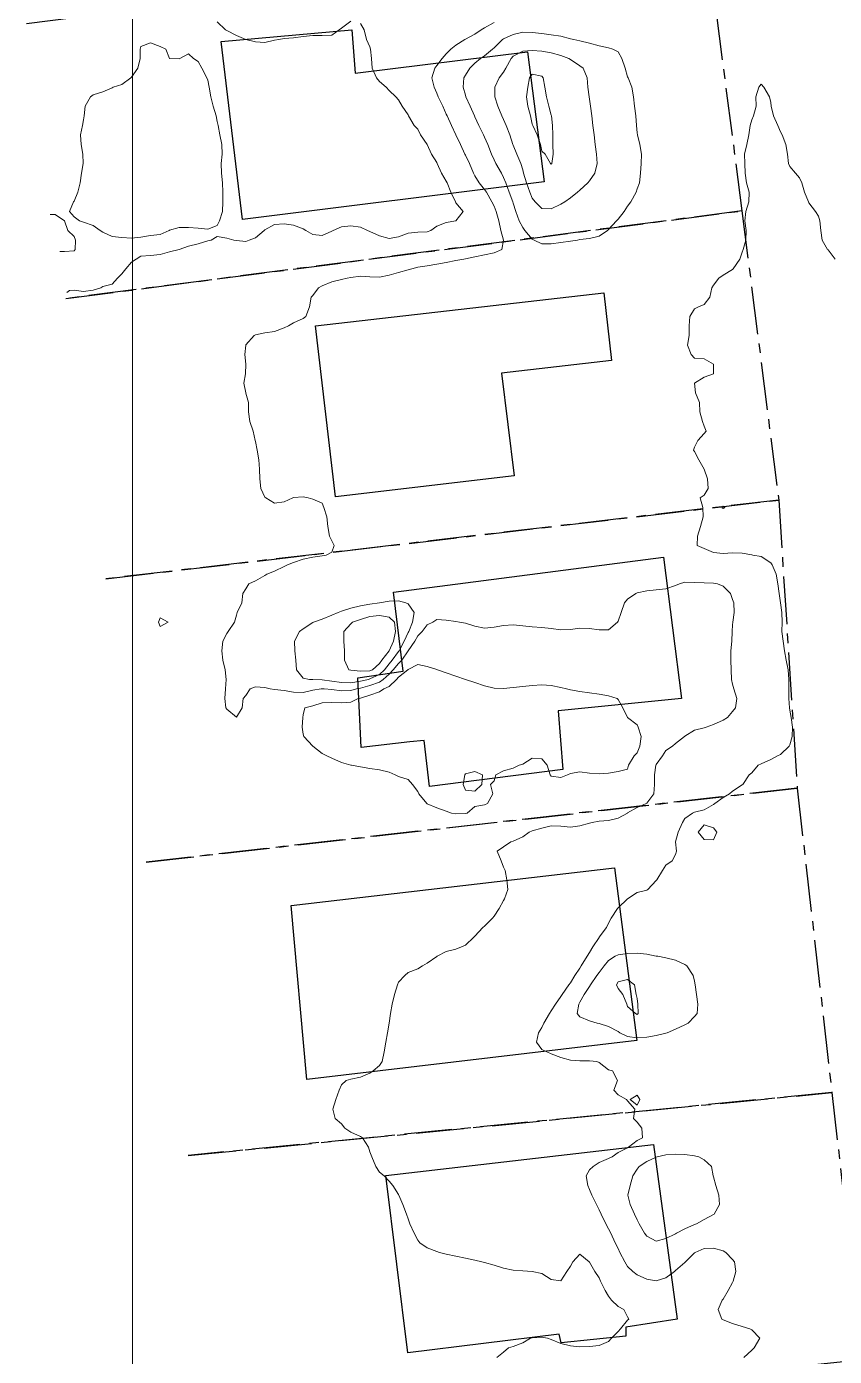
# Model space of a CAD drawing. Header units: centimetres. Extents: x 0 to 642158, y -847 to 649707.
# Drawn here: x 615861.3 to 615903.6, y 620691.3 to 620760.9 of the extents above; entities that cross this region are included whole.
import ezdxf

# ---------------------------------------------------------------- set-up
doc = ezdxf.new("R2010")
doc.units = ezdxf.units.CM
doc.header["$MEASUREMENT"] = 0
doc.linetypes.add('CENTERX2', pattern=[4, 2.5, -0.5, 0.5, -0.5])
doc.layers.add('MEV_grille', color=254, linetype='Continuous', lineweight=9)
doc.layers.add('WAL_topographie 0.5', color=253, linetype='Continuous', lineweight=20)
doc.layers.add('SPW_batiments', color=7, linetype='Continuous')
doc.layers.add('SPW_parcellaire cadastral', color=7, linetype='CENTERX2', lineweight=25, true_color=0xff0542)

# ---------------------------------------------------------------- blocks, each defined once
blk = doc.blocks.new('*U112')
at = {"layer": 'MEV_grille', "transparency": 33554687}
blk.add_lwpolyline([(0, 1825.476), (0, -1825.476)], dxfattribs=at)
blk = doc.blocks.new('*U113')
at = {"layer": 'MEV_grille', "color": 0, "linetype": 'ByBlock', "lineweight": -2, "transparency": 16777216}
blk.add_blockref('*U112', (500, 0), dxfattribs=at)

msp = doc.modelspace()

# ---------------------------------------------------------------- linework, layer by layer
at = {"layer": 'SPW_batiments'}
for points in [[(615878.469, 620758.481), (615887.498, 620759.605), (615888.369, 620752.805), (615872.572, 620750.831), (615871.456, 620760.14), (615878.301, 620760.761), (615878.469, 620758.481)], [(615891.908, 620743.439), (615886.137, 620742.774), (615886.81, 620737.405), (615877.447, 620736.302), (615876.393, 620745.255), (615891.499, 620746.994), (615891.908, 620743.439)], [(615895.571, 620725.744), (615889.109, 620725.109), (615889.349, 620722.029), (615882.363, 620721.145), (615882.082, 620723.556), (615881.332, 620723.474), (615878.785, 620723.176), (615878.606, 620726.83), (615880.987, 620727.177), (615880.476, 620731.309), (615894.622, 620733.153), (615895.571, 620725.744)], [(615893.234, 620707.842), (615875.936, 620705.8), (615875.115, 620714.901), (615892.059, 620716.89), (615893.234, 620707.842)], [(615895.343, 620693.249), (615892.663, 620692.837), (615892.653, 620692.36), (615889.273, 620692.018), (615889.161, 620692.463), (615881.235, 620691.488), (615880.078, 620700.782), (615894.109, 620702.404), (615895.343, 620693.249)]]:
    msp.add_lwpolyline(points, dxfattribs=at)
at = {"layer": 'SPW_parcellaire cadastral'}
for points in [[(615861.26, 620761.087), (615896.861, 620765.633), (615898.739, 620751.276), (615863.318, 620746.682)], [(615863.318, 620746.682), (615898.739, 620751.276), (615900.663, 620736.133)], [(615865.414, 620732.013), (615900.663, 620736.133)], [(615900.663, 620736.133), (615865.414, 620732.013)], [(615900.663, 620736.133), (615901.636, 620721.048), (615867.532, 620717.183)], [(615867.532, 620717.183), (615901.636, 620721.048), (615903.449, 620705.119), (615869.726, 620701.824)], [(615869.726, 620701.824), (615903.449, 620705.119)], [(615903.449, 620705.119), (615905.043, 620691.118), (615871.749, 620687.665)]]:
    msp.add_lwpolyline(points, dxfattribs=at)
at = {"layer": 'WAL_topographie 0.5'}
for points in [[(615878.75, 620761.078), (615878.942, 620760.75), (615879.068, 620760.25), (615879.25, 620759.863), (615879.286, 620759.75), (615879.338, 620759.25), (615879.371, 620758.75), (615879.591, 620758.25), (615879.75, 620758.053), (615880.095, 620757.75), (615880.25, 620757.583), (615880.61, 620757.25), (615880.75, 620757.091), (615880.937, 620756.75), (615881.25, 620756.304), (615881.272, 620756.25), (615881.558, 620755.75), (615881.75, 620755.558), (615881.891, 620755.25), (615882.25, 620754.758), (615882.253, 620754.75), (615882.474, 620754.25), (615882.75, 620753.804), (615882.771, 620753.75), (615882.992, 620753.25), (615883.25, 620752.838), (615883.286, 620752.75), (615883.479, 620752.25), (615883.727, 620751.75), (615883.75, 620751.696), (615884.129, 620751.25), (615883.75, 620750.75), (615883.75, 620750.75), (615883.25, 620750.662), (615882.75, 620750.479), (615882.445, 620750.25), (615882.25, 620750.186), (615881.75, 620750.156), (615881.25, 620750.103), (615880.75, 620749.922), (615880.25, 620749.833), (615879.75, 620749.978), (615879.25, 620750.193), (615879.128, 620750.25), (615878.75, 620750.418), (615878.25, 620750.496), (615877.75, 620750.445), (615877.314, 620750.25), (615877.25, 620750.217), (615876.75, 620749.994), (615876.25, 620750.039), (615875.885, 620750.25), (615875.75, 620750.34), (615875.25, 620750.53), (615874.75, 620750.606), (615874.25, 620750.558), (615873.75, 620750.284), (615873.7, 620750.25), (615873.25, 620749.87), (615872.923, 620749.75), (615872.75, 620749.681), (615872.25, 620749.728), (615872.125, 620749.75), (615871.75, 620749.844), (615871.25, 620749.93), (615870.929, 620749.75), (615870.75, 620749.701), (615870.25, 620749.554), (615869.75, 620749.42), (615869.25, 620749.25), (615869.25, 620749.25), (615868.75, 620749.125), (615868.25, 620748.995), (615867.75, 620748.936), (615867.25, 620748.907), (615867, 620748.75), (615866.75, 620748.583), (615866.468, 620748.25), (615866.25, 620747.976), (615866.031, 620747.75), (615865.75, 620747.44), (615865.25, 620747.309), (615865.145, 620747.25), (615864.75, 620747.125), (615864.25, 620747.062), (615863.75, 620747.133), (615863.5, 620747.11), (615863.365, 620747)], [(615871.25, 620761.182), (615871.682, 620760.75), (615871.75, 620760.712), (615872.25, 620760.461), (615872.75, 620760.25), (615872.75, 620760.25), (615873.25, 620760.123), (615873.75, 620760.086), (615874.25, 620760.212), (615874.472, 620760.25), (615874.75, 620760.296), (615875.25, 620760.332), (615875.75, 620760.401), (615876.25, 620760.451), (615876.75, 620760.46), (615877.25, 620760.475), (615877.628, 620760.75), (615877.75, 620760.838), (615878.25, 620761.2)], [(615885.75, 620761.131), (615885.25, 620760.865), (615885.076, 620760.75), (615884.75, 620760.534), (615884.25, 620760.268), (615884.218, 620760.25), (615883.75, 620759.957), (615883.489, 620759.75), (615883.25, 620759.501), (615883.027, 620759.25), (615882.75, 620758.888), (615882.65, 620758.75), (615882.499, 620758.25), (615882.611, 620757.75), (615882.75, 620757.435), (615882.829, 620757.25), (615883.06, 620756.75), (615883.25, 620756.348), (615883.297, 620756.25), (615883.529, 620755.75), (615883.75, 620755.266), (615883.757, 620755.25), (615883.991, 620754.75), (615884.227, 620754.25), (615884.25, 620754.2), (615884.456, 620753.75), (615884.676, 620753.25), (615884.75, 620753.107), (615884.963, 620752.75), (615885.25, 620752.396), (615885.349, 620752.25), (615885.639, 620751.75), (615885.75, 620751.515), (615885.856, 620751.25), (615885.997, 620750.75), (615886.112, 620750.25), (615886.237, 620749.75), (615886.16, 620749.25), (615885.75, 620749.073), (615885.25, 620748.977), (615884.75, 620748.87), (615884.25, 620748.766), (615884.159, 620748.75), (615883.75, 620748.671), (615883.25, 620748.581), (615882.75, 620748.484), (615882.25, 620748.404), (615881.75, 620748.323), (615881.45, 620748.25), (615881.25, 620748.191), (615880.75, 620748.058), (615880.25, 620747.911), (615879.75, 620747.8), (615879.25, 620747.822), (615878.75, 620747.856), (615878.25, 620747.786), (615878.05, 620747.75), (615877.75, 620747.685), (615877.25, 620747.558), (615876.75, 620747.352), (615876.546, 620747.25), (615876.25, 620746.846), (615876.17, 620746.75), (615876.078, 620746.25), (615875.884, 620745.75), (615875.75, 620745.637), (615875.25, 620745.407), (615874.974, 620745.25), (615874.75, 620745.148), (615874.25, 620744.957), (615873.75, 620744.884), (615873.25, 620744.788), (615873.189, 620744.75), (615872.75, 620744.261), (615872.744, 620744.25), (615872.697, 620743.75), (615872.75, 620743.25), (615872.75, 620743.25), (615872.75, 620743.25), (615872.721, 620742.75), (615872.643, 620742.25), (615872.743, 620741.75), (615872.75, 620741.724), (615872.885, 620741.25), (615872.888, 620740.75), (615872.954, 620740.25), (615873.127, 620739.75), (615873.244, 620739.25), (615873.25, 620739.206), (615873.337, 620738.75), (615873.43, 620738.25), (615873.471, 620737.75), (615873.472, 620737.25), (615873.532, 620736.75), (615873.75, 620736.285), (615873.79, 620736.25), (615874.25, 620735.981), (615874.75, 620736.051), (615875.216, 620736.25), (615875.25, 620736.265), (615875.75, 620736.302), (615876.013, 620736.25), (615876.25, 620736.188), (615876.75, 620735.972), (615876.832, 620735.75), (615876.995, 620735.25), (615877.051, 620734.75), (615877.135, 620734.25), (615877.25, 620733.995), (615877.379, 620733.75), (615877.25, 620733.403), (615876.961, 620733.25), (615876.75, 620733.214), (615876.25, 620733.154), (615875.75, 620733.04), (615875.25, 620732.872), (615874.927, 620732.75), (615874.75, 620732.66), (615874.25, 620732.41), (615873.847, 620732.25), (615873.75, 620732.18), (615873.25, 620731.902), (615872.91, 620731.75), (615872.75, 620731.483), (615872.591, 620731.25), (615872.535, 620730.75), (615872.288, 620730.25), (615872.25, 620730.107), (615872.146, 620729.75), (615871.815, 620729.25), (615871.75, 620729.156), (615871.54, 620728.75), (615871.484, 620728.25), (615871.55, 620727.75), (615871.667, 620727.25), (615871.709, 620726.75), (615871.687, 620726.25), (615871.643, 620725.75), (615871.696, 620725.25), (615871.75, 620725.19), (615872.25, 620724.773), (615872.559, 620725.25), (615872.607, 620725.75), (615872.75, 620725.897), (615872.981, 620726.25), (615873.25, 620726.351), (615873.75, 620726.319), (615874.019, 620726.25), (615874.25, 620726.214), (615874.75, 620726.163), (615875.25, 620726.084), (615875.75, 620726.065), (615876.25, 620726.175), (615876.698, 620726.25), (615876.75, 620726.257), (615876.844, 620726.25), (615877.25, 620726.216), (615877.75, 620726.152), (615878.25, 620726.161), (615878.548, 620726.25), (615878.75, 620726.296), (615879.25, 620726.433), (615879.75, 620726.608), (615879.947, 620726.75), (615880.25, 620727.028), (615880.468, 620727.25), (615880.75, 620727.584), (615880.916, 620727.75), (615881.25, 620728.244), (615881.255, 620728.25), (615881.6, 620728.75), (615881.75, 620729.023), (615881.986, 620729.25), (615882.25, 620729.606), (615882.544, 620729.75), (615882.75, 620729.883), (615883.25, 620729.848), (615883.75, 620729.784), (615883.933, 620729.75), (615884.25, 620729.683), (615884.75, 620729.533), (615885.25, 620729.434), (615885.75, 620729.473), (615886.25, 620729.572), (615886.75, 620729.596), (615887.25, 620729.551), (615887.75, 620729.502), (615888.25, 620729.468), (615888.75, 620729.407), (615889.25, 620729.337), (615889.75, 620729.355), (615890.25, 620729.425), (615890.75, 620729.411), (615891.25, 620729.338), (615891.75, 620729.347), (615892.225, 620729.75), (615892.25, 620729.793), (615892.417, 620730.25), (615892.589, 620730.75), (615892.75, 620730.939), (615893.179, 620731.25), (615893.25, 620731.272), (615893.75, 620731.382), (615894.25, 620731.437), (615894.75, 620731.494), (615895.25, 620731.67), (615895.465, 620731.75), (615895.75, 620731.831), (615896.25, 620731.826), (615896.75, 620731.797), (615897.25, 620731.783), (615897.461, 620731.75), (615897.75, 620731.622), (615898.136, 620731.25), (615898.25, 620730.933), (615898.311, 620730.75), (615898.325, 620730.25), (615898.259, 620729.75), (615898.25, 620729.607), (615898.226, 620729.25), (615898.202, 620728.75), (615898.154, 620728.25), (615898.152, 620727.75), (615898.17, 620727.25), (615898.196, 620726.75), (615898.25, 620726.5), (615898.314, 620726.25), (615898.465, 620725.75), (615898.394, 620725.25), (615898.25, 620725.065), (615897.981, 620724.75), (615897.75, 620724.61), (615897.25, 620724.382), (615896.871, 620724.25), (615896.75, 620724.215), (615896.25, 620724.093), (615895.75, 620723.776), (615895.721, 620723.75), (615895.25, 620723.395), (615895.097, 620723.25), (615894.75, 620723.027), (615894.584, 620722.75), (615894.25, 620722.294), (615894.232, 620722.25), (615894.161, 620721.75), (615894.164, 620721.25), (615894.118, 620720.75), (615893.75, 620720.269), (615893.724, 620720.25), (615893.25, 620720.039), (615892.75, 620719.759), (615892.735, 620719.75), (615892.25, 620719.48), (615891.75, 620719.368), (615891.25, 620719.317), (615890.886, 620719.25), (615890.75, 620719.221), (615890.25, 620719.078), (615889.75, 620719.005), (615889.25, 620719.065), (615888.75, 620719.078), (615888.25, 620718.954), (615887.75, 620718.814), (615887.595, 620718.75), (615887.25, 620718.501), (615886.75, 620718.278), (615886.625, 620718.25), (615886.25, 620717.988), (615885.914, 620717.75), (615886.125, 620717.25), (615886.25, 620716.917), (615886.325, 620716.75), (615886.42, 620716.25), (615886.464, 620715.75), (615886.294, 620715.25), (615886.25, 620715.176), (615886.01, 620714.75), (615885.75, 620714.347), (615885.667, 620714.25), (615885.25, 620713.833), (615885.164, 620713.75), (615884.75, 620713.311), (615884.687, 620713.25), (615884.25, 620712.838), (615884.05, 620712.75), (615883.75, 620712.632), (615883.25, 620712.506), (615882.773, 620712.25), (615882.75, 620712.238), (615882.25, 620711.887), (615882, 620711.75), (615881.75, 620711.6), (615881.25, 620711.395), (615881.078, 620711.25), (615880.75, 620710.888), (615880.696, 620710.75), (615880.536, 620710.25), (615880.417, 620709.75), (615880.33, 620709.25), (615880.25, 620708.75), (615880.25, 620708.75), (615880.167, 620708.25), (615880.083, 620707.75), (615880, 620707.25), (615879.885, 620706.75), (615879.75, 620706.528), (615879.417, 620706.25), (615879.25, 620706.14), (615878.75, 620705.93), (615878.25, 620705.824), (615878, 620705.75), (615877.75, 620705.513), (615877.628, 620705.25), (615877.454, 620704.75), (615877.31, 620704.25), (615877.43, 620703.75), (615877.75, 620703.484), (615877.939, 620703.25), (615878.25, 620703.048), (615878.75, 620702.809), (615878.867, 620702.75), (615879.172, 620702.25), (615879.25, 620702.017), (615879.341, 620701.75), (615879.565, 620701.25), (615879.75, 620700.946), (615879.989, 620700.75), (615880.25, 620700.477), (615880.45, 620700.25), (615880.75, 620699.781), (615880.768, 620699.75), (615880.974, 620699.25), (615881.157, 620698.75), (615881.25, 620698.5), (615881.346, 620698.25), (615881.558, 620697.75), (615881.75, 620697.393), (615881.868, 620697.25), (615882.25, 620696.979), (615882.75, 620696.787), (615882.893, 620696.75), (615883.25, 620696.657), (615883.75, 620696.546), (615884.25, 620696.454), (615884.75, 620696.343), (615885.107, 620696.25), (615885.25, 620696.214), (615885.75, 620696.071), (615886.25, 620695.929), (615886.75, 620695.824), (615887.25, 620695.788), (615887.75, 620695.75), (615887.75, 620695.75), (615888.25, 620695.639), (615888.75, 620695.331), (615889.25, 620695.264), (615889.571, 620695.75), (615889.75, 620696.021), (615889.879, 620696.25), (615890.25, 620696.661), (615890.739, 620696.25), (615890.75, 620696.244), (615891.028, 620695.75), (615891.25, 620695.41), (615891.325, 620695.25), (615891.57, 620694.75), (615891.75, 620694.46), (615891.909, 620694.25), (615892.25, 620693.922), (615892.551, 620693.75), (615892.75, 620693.375), (615892.804, 620693.25), (615892.75, 620693.202), (615892.369, 620692.75), (615892.25, 620692.603), (615891.895, 620692.25), (615891.75, 620692.082), (615891.25, 620691.88), (615890.75, 620691.825), (615890.25, 620691.812), (615889.75, 620691.854), (615889.25, 620691.986), (615888.75, 620692.184), (615888.559, 620692.25), (615888.25, 620692.31), (615887.75, 620692.274), (615887.667, 620692.25), (615887.25, 620692.01), (615886.75, 620691.819), (615886.5, 620691.75), (615886.25, 620691.528), (615885.893, 620691.25)], [(615889.75, 620749.69), (615890.125, 620749.75), (615890.25, 620749.773), (615890.75, 620749.836), (615891.25, 620749.956), (615891.693, 620750.25), (615891.75, 620750.294), (615892.166, 620750.75), (615892.25, 620750.847), (615892.559, 620751.25), (615892.75, 620751.516), (615892.908, 620751.75), (615893.191, 620752.25), (615893.25, 620752.427), (615893.367, 620752.75), (615893.427, 620753.25), (615893.454, 620753.75), (615893.473, 620754.25), (615893.394, 620754.75), (615893.265, 620755.25), (615893.25, 620755.357), (615893.214, 620755.75), (615893.172, 620756.25), (615893.113, 620756.75), (615893.064, 620757.25), (615892.964, 620757.75), (615892.769, 620758.25), (615892.75, 620758.288), (615892.618, 620758.75), (615892.451, 620759.25), (615892.25, 620759.605), (615891.966, 620759.75), (615891.75, 620759.804), (615891.25, 620759.91), (615890.75, 620760.058), (615890.25, 620760.174), (615889.933, 620760.25), (615889.75, 620760.291), (615889.25, 620760.418), (615888.75, 620760.498), (615888.25, 620760.555), (615887.75, 620760.621), (615887.25, 620760.635), (615886.75, 620760.517), (615886.25, 620760.286), (615886.194, 620760.25), (615885.75, 620759.817), (615885.677, 620759.75), (615885.25, 620759.389), (615885.035, 620759.25), (615884.75, 620759.014), (615884.488, 620758.75), (615884.25, 620758.382), (615884.172, 620758.25), (615884.124, 620757.75), (615884.25, 620757.34), (615884.276, 620757.25), (615884.497, 620756.75), (615884.729, 620756.25), (615884.75, 620756.203), (615884.959, 620755.75), (615885.194, 620755.25), (615885.25, 620755.13), (615885.421, 620754.75), (615885.625, 620754.25), (615885.75, 620753.956), (615885.842, 620753.75), (615886.136, 620753.25), (615886.25, 620753.032), (615886.365, 620752.75), (615886.55, 620752.25), (615886.728, 620751.75), (615886.75, 620751.676), (615886.884, 620751.25), (615887.073, 620750.75), (615887.25, 620750.405), (615887.366, 620750.25), (615887.75, 620749.803), (615887.848, 620749.75), (615888.25, 620749.552), (615888.75, 620749.558), (615889.25, 620749.629), (615889.75, 620749.69)], [(615868.25, 620750.032), (615868.73, 620750.25), (615868.75, 620750.259), (615869.25, 620750.407), (615869.75, 620750.401), (615870.25, 620750.365), (615870.75, 620750.324), (615871.25, 620750.516), (615871.369, 620750.75), (615871.53, 620751.25), (615871.546, 620751.75), (615871.543, 620752.25), (615871.529, 620752.75), (615871.477, 620753.25), (615871.453, 620753.75), (615871.507, 620754.25), (615871.485, 620754.75), (615871.377, 620755.25), (615871.3, 620755.75), (615871.25, 620755.95), (615871.192, 620756.25), (615871.039, 620756.75), (615870.912, 620757.25), (615870.832, 620757.75), (615870.75, 620758.111), (615870.7, 620758.25), (615870.45, 620758.75), (615870.25, 620759.105), (615870.013, 620759.25), (615869.75, 620759.5), (615869.295, 620759.25), (615869.25, 620759.233), (615868.75, 620759.25), (615868.75, 620759.25), (615868.553, 620759.75), (615868.25, 620759.885), (615867.75, 620760.075), (615867.25, 620759.889), (615867.214, 620759.75), (615867.217, 620759.25), (615867.081, 620758.75), (615866.75, 620758.279), (615866.715, 620758.25), (615866.25, 620757.899), (615865.803, 620757.75), (615865.75, 620757.714), (615865.25, 620757.513), (615864.75, 620757.355), (615864.607, 620757.25), (615864.333, 620756.75), (615864.283, 620756.25), (615864.25, 620756.05), (615864.196, 620755.75), (615864.09, 620755.25), (615864.122, 620754.75), (615864.207, 620754.25), (615864.218, 620753.75), (615864.141, 620753.25), (615864.071, 620752.75), (615863.944, 620752.25), (615863.75, 620751.788), (615863.721, 620751.75), (615863.517, 620751.25), (615863.75, 620750.959), (615864.028, 620750.75), (615864.25, 620750.687), (615864.75, 620750.504), (615865.107, 620750.25), (615865.25, 620750.159), (615865.75, 620749.936), (615866.25, 620749.875), (615866.75, 620749.84), (615867.25, 620749.901), (615867.75, 620749.982), (615868.25, 620750.032)], [(615889.25, 620751.629), (615889.455, 620751.75), (615889.75, 620751.953), (615890.127, 620752.25), (615890.25, 620752.359), (615890.672, 620752.75), (615890.75, 620752.85), (615891.022, 620753.25), (615891.147, 620753.75), (615891.112, 620754.25), (615891.049, 620754.75), (615890.993, 620755.25), (615890.932, 620755.75), (615890.871, 620756.25), (615890.809, 620756.75), (615890.75, 620757.125), (615890.73, 620757.25), (615890.659, 620757.75), (615890.621, 620758.25), (615890.42, 620758.75), (615890.25, 620758.877), (615889.75, 620759.207), (615889.674, 620759.25), (615889.25, 620759.408), (615888.75, 620759.556), (615888.25, 620759.644), (615887.75, 620759.68), (615887.25, 620759.644), (615886.75, 620759.371), (615886.646, 620759.25), (615886.369, 620758.75), (615886.25, 620758.534), (615886.013, 620758.25), (615885.789, 620757.75), (615885.792, 620757.25), (615885.944, 620756.75), (615886.164, 620756.25), (615886.25, 620756.063), (615886.387, 620755.75), (615886.57, 620755.25), (615886.736, 620754.75), (615886.75, 620754.715), (615886.944, 620754.25), (615887.153, 620753.75), (615887.25, 620753.423), (615887.296, 620753.25), (615887.442, 620752.75), (615887.622, 620752.25), (615887.75, 620751.95), (615887.898, 620751.75), (615888.25, 620751.396), (615888.75, 620751.383), (615889.25, 620751.629)], [(615888.75, 620753.721), (615888.772, 620753.75), (615888.843, 620754.25), (615888.83, 620754.75), (615888.824, 620755.25), (615888.806, 620755.75), (615888.756, 620756.25), (615888.75, 620756.279), (615888.626, 620756.75), (615888.506, 620757.25), (615888.416, 620757.75), (615888.317, 620758.25), (615888.25, 620758.322), (615887.75, 620758.434), (615887.607, 620758.25), (615887.512, 620757.75), (615887.455, 620757.25), (615887.521, 620756.75), (615887.656, 620756.25), (615887.75, 620755.82), (615887.783, 620755.75), (615888.01, 620755.25), (615888.177, 620754.75), (615888.25, 620754.396), (615888.421, 620754.25), (615888.714, 620753.75), (615888.75, 620753.721)], [(615903.625, 620748.75), (615903.25, 620749.23), (615903.228, 620749.25), (615902.935, 620749.75), (615902.866, 620750.25), (615902.811, 620750.75), (615902.75, 620751), (615902.596, 620751.25), (615902.25, 620751.7), (615902.228, 620751.75), (615902.016, 620752.25), (615901.879, 620752.75), (615901.75, 620753), (615901.539, 620753.25), (615901.25, 620753.594), (615901.179, 620753.75), (615901.117, 620754.25), (615901.039, 620754.75), (615900.838, 620755.25), (615900.75, 620755.417), (615900.61, 620755.75), (615900.396, 620756.25), (615900.274, 620756.75), (615900.25, 620756.95), (615900.182, 620757.25), (615899.886, 620757.75), (615899.75, 620757.908), (615899.63, 620757.75), (615899.462, 620757.25), (615899.48, 620756.75), (615899.336, 620756.25), (615899.25, 620756.036), (615899.163, 620755.75), (615899.099, 620755.25), (615898.987, 620754.75), (615898.878, 620754.25), (615898.89, 620753.75), (615898.908, 620753.25), (615898.984, 620752.75), (615899.11, 620752.25), (615899.102, 620751.75), (615898.944, 620751.25), (615898.882, 620750.75), (615898.958, 620750.25), (615898.937, 620749.75), (615898.805, 620749.25), (615898.75, 620749.114), (615898.625, 620748.75), (615898.28, 620748.25), (615898.25, 620748.21), (615897.75, 620747.904), (615897.528, 620747.75), (615897.25, 620747.393), (615897.167, 620747.25), (615897.06, 620746.75), (615896.75, 620746.368), (615896.464, 620746.25), (615896.25, 620746.15), (615896.01, 620745.75), (615895.977, 620745.25), (615895.964, 620744.75), (615895.882, 620744.25), (615896.071, 620743.75), (615896.25, 620743.571), (615896.75, 620743.536), (615897.25, 620743.25), (615897.25, 620743.25), (615897.25, 620742.75), (615897.25, 620742.75), (615896.75, 620742.573), (615896.25, 620742.25), (615896.312, 620741.75), (615896.515, 620741.25), (615896.532, 620740.75), (615896.663, 620740.25), (615896.75, 620740), (615896.855, 620739.75), (615896.75, 620739.625), (615896.434, 620739.25), (615896.25, 620738.9), (615896.206, 620738.75), (615896.25, 620738.682), (615896.487, 620738.25), (615896.75, 620737.75), (615896.75, 620737.75), (615896.936, 620737.25), (615896.964, 620736.75), (615896.75, 620736.397), (615896.542, 620736.25), (615896.681, 620735.75), (615896.711, 620735.25), (615896.566, 620734.75), (615896.417, 620734.25), (615896.386, 620733.75), (615896.75, 620733.602), (615897.25, 620733.396), (615897.75, 620733.335), (615898.25, 620733.377), (615898.75, 620733.363), (615899.25, 620733.273), (615899.313, 620733.25), (615899.75, 620733.173), (615900.25, 620732.855), (615900.325, 620732.75), (615900.539, 620732.25), (615900.621, 620731.75), (615900.69, 620731.25), (615900.75, 620730.762), (615900.752, 620730.75), (615900.826, 620730.25), (615900.844, 620729.75), (615900.823, 620729.25), (615900.89, 620728.75), (615900.972, 620728.25), (615901.06, 620727.75), (615901.167, 620727.25), (615901.201, 620726.75), (615901.194, 620726.25), (615901.201, 620725.75), (615901.231, 620725.25), (615901.25, 620725.13), (615901.321, 620724.75), (615901.394, 620724.25), (615901.377, 620723.75), (615901.25, 620723.313), (615901.218, 620723.25), (615900.75, 620722.815), (615900.592, 620722.75), (615900.25, 620722.553), (615899.75, 620722.321), (615899.589, 620722.25), (615899.25, 620721.862), (615899.109, 620721.75), (615898.779, 620721.25), (615898.75, 620721.232), (615898.25, 620720.893), (615898.08, 620720.75), (615897.75, 620720.559), (615897.319, 620720.25), (615897.25, 620720.194), (615896.75, 620719.91), (615896.25, 620719.794), (615896.14, 620719.75), (615895.75, 620719.469), (615895.621, 620719.25), (615895.402, 620718.75), (615895.263, 620718.25), (615895.306, 620717.75), (615895.25, 620717.583), (615895.089, 620717.25), (615894.75, 620717.022), (615894.569, 620716.75), (615894.277, 620716.25), (615894.25, 620716.211), (615893.815, 620715.75), (615893.75, 620715.705), (615893.25, 620715.589), (615892.75, 620715.264), (615892.736, 620715.25), (615892.25, 620714.789), (615892.221, 620714.75), (615891.888, 620714.25), (615891.75, 620713.984), (615891.647, 620713.75), (615891.264, 620713.25), (615891.25, 620713.236), (615890.919, 620712.75), (615890.75, 620712.445), (615890.624, 620712.25), (615890.318, 620711.75), (615890.25, 620711.636), (615889.981, 620711.25), (615889.75, 620710.859), (615889.675, 620710.75), (615889.325, 620710.25), (615889.25, 620710.137), (615888.964, 620709.75), (615888.75, 620709.387), (615888.655, 620709.25), (615888.353, 620708.75), (615888.25, 620708.53), (615888.082, 620708.25), (615887.973, 620707.75), (615888.25, 620707.369), (615888.51, 620707.25), (615888.75, 620707.147), (615889.25, 620706.943), (615889.75, 620706.807), (615890.25, 620706.783), (615890.75, 620706.783), (615891.139, 620706.75), (615891.25, 620706.691), (615891.75, 620706.3), (615891.951, 620706.25), (615892.219, 620705.75), (615892.024, 620705.25), (615892.25, 620704.991), (615892.683, 620704.75), (615892.75, 620704.679), (615893.125, 620704.25), (615893.054, 620703.75), (615893.25, 620703.57), (615893.5, 620703.25), (615893.52, 620702.75), (615893.25, 620702.603), (615892.799, 620702.25), (615892.75, 620702.231), (615892.25, 620701.971), (615891.943, 620701.75), (615891.75, 620701.665), (615891.25, 620701.449), (615890.947, 620701.25), (615890.75, 620701.067), (615890.572, 620700.75), (615890.658, 620700.25), (615890.75, 620700.047), (615890.88, 620699.75), (615891.121, 620699.25), (615891.25, 620698.982), (615891.364, 620698.75), (615891.612, 620698.25), (615891.75, 620697.974), (615891.86, 620697.75), (615892.103, 620697.25), (615892.25, 620696.946), (615892.346, 620696.75), (615892.606, 620696.25), (615892.75, 620696.018), (615893.013, 620695.75), (615893.25, 620695.568), (615893.75, 620695.347), (615894.25, 620695.26), (615894.75, 620695.411), (615895.197, 620695.75), (615895.25, 620695.793), (615895.75, 620696.221), (615895.789, 620696.25), (615896.25, 620696.721), (615896.29, 620696.75), (615896.75, 620696.948), (615897.25, 620696.976), (615897.75, 620696.833), (615897.888, 620696.75), (615898.25, 620696.372), (615898.343, 620696.25), (615898.412, 620695.75), (615898.284, 620695.25), (615898.25, 620695.179), (615898.008, 620694.75), (615897.75, 620694.306), (615897.697, 620694.25), (615897.495, 620693.75), (615897.682, 620693.25), (615897.75, 620693.21), (615898.25, 620693.019), (615898.75, 620692.871), (615899.146, 620692.75), (615899.25, 620692.689), (615899.68, 620692.25), (615899.379, 620691.75), (615899.25, 620691.634), (615898.832, 620691.25)], [(615863, 620749.157), (615863.25, 620749.157), (615863.75, 620749.187), (615863.8, 620749.25), (615863.82, 620749.75), (615863.75, 620749.927), (615863.427, 620750.25), (615863.25, 620750.75), (615863.25, 620750.75), (615862.75, 620751.083), (615862.5, 620751.083)], [(615897.841, 620735.75), (615897.75, 620735.7), (615897.691, 620735.75), (615897.75, 620735.821), (615897.841, 620735.75)], [(615878.75, 620726.652), (615879.171, 620726.75), (615879.25, 620726.772), (615879.75, 620727.012), (615880.004, 620727.25), (615880.25, 620727.565), (615880.409, 620727.75), (615880.75, 620728.209), (615880.781, 620728.25), (615881.044, 620728.75), (615881.25, 620729.194), (615881.282, 620729.25), (615881.481, 620729.75), (615881.572, 620730.25), (615881.25, 620730.695), (615881.127, 620730.75), (615880.75, 620730.86), (615880.25, 620730.848), (615879.756, 620730.75), (615879.75, 620730.749), (615879.25, 620730.684), (615878.75, 620730.596), (615878.25, 620730.468), (615877.75, 620730.313), (615877.584, 620730.25), (615877.25, 620730.104), (615876.75, 620729.904), (615876.294, 620729.75), (615876.25, 620729.729), (615875.75, 620729.393), (615875.554, 620729.25), (615875.296, 620728.75), (615875.309, 620728.25), (615875.364, 620727.75), (615875.396, 620727.25), (615875.75, 620726.817), (615876.09, 620726.75), (615876.25, 620726.744), (615876.75, 620726.72), (615877.25, 620726.654), (615877.75, 620726.585), (615878.25, 620726.574), (615878.75, 620726.652)], [(615868.25, 620729.509), (615868.683, 620729.75), (615868.25, 620729.974), (615868.172, 620729.75), (615868.25, 620729.509)], [(615879.25, 620727.193), (615879.375, 620727.25), (615879.75, 620727.571), (615879.878, 620727.75), (615880.25, 620728.234), (615880.261, 620728.25), (615880.475, 620728.75), (615880.582, 620729.25), (615880.53, 620729.75), (615880.25, 620730.006), (615879.75, 620730.099), (615879.25, 620730.035), (615878.75, 620729.891), (615878.339, 620729.75), (615878.25, 620729.658), (615877.888, 620729.25), (615877.882, 620728.75), (615877.917, 620728.25), (615877.907, 620727.75), (615878.147, 620727.25), (615878.25, 620727.227), (615878.75, 620727.175), (615879.25, 620727.193)], [(615884.341, 620719.75), (615884.25, 620719.727), (615883.75, 620719.707), (615883.526, 620719.75), (615883.25, 620719.845), (615882.75, 620720.017), (615882.25, 620720.236), (615882.23, 620720.25), (615881.815, 620720.75), (615881.75, 620720.875), (615881.477, 620721.25), (615881.25, 620721.506), (615880.75, 620721.664), (615880.564, 620721.75), (615880.25, 620721.885), (615879.75, 620722.013), (615879.25, 620722.089), (615878.75, 620722.172), (615878.288, 620722.25), (615878.25, 620722.256), (615877.75, 620722.399), (615877.25, 620722.617), (615876.992, 620722.75), (615876.75, 620722.86), (615876.25, 620723.25), (615876.25, 620723.25), (615875.782, 620723.75), (615875.75, 620723.884), (615875.698, 620724.25), (615875.728, 620724.75), (615875.75, 620724.897), (615875.83, 620725.25), (615876.25, 620725.367), (615876.75, 620725.514), (615877.25, 620725.537), (615877.75, 620725.521), (615878.25, 620725.559), (615878.64, 620725.75), (615878.75, 620725.769), (615879.25, 620725.913), (615879.75, 620726.101), (615879.975, 620726.25), (615880.25, 620726.376), (615880.64, 620726.75), (615880.75, 620726.863), (615881.23, 620727.25), (615881.25, 620727.27), (615881.75, 620727.522), (615882.25, 620727.422), (615882.75, 620727.261), (615882.782, 620727.25), (615883.25, 620727.088), (615883.75, 620726.917), (615884.25, 620726.75), (615884.25, 620726.75), (615884.75, 620726.583), (615885.25, 620726.412), (615885.75, 620726.288), (615886.25, 620726.274), (615886.75, 620726.325), (615887.25, 620726.375), (615887.75, 620726.43), (615888.25, 620726.463), (615888.75, 620726.422), (615889.25, 620726.315), (615889.543, 620726.25), (615889.75, 620726.201), (615890.25, 620726.111), (615890.75, 620726.036), (615891.25, 620725.967), (615891.75, 620725.885), (615892.193, 620725.75), (615892.25, 620725.7), (615892.503, 620725.25), (615892.75, 620724.75), (615892.75, 620724.75), (615893.25, 620724.368), (615893.304, 620724.25), (615893.461, 620723.75), (615893.389, 620723.25), (615893.25, 620722.904), (615893.096, 620722.75), (615892.8, 620722.25), (615892.75, 620722.042), (615892.25, 620721.929), (615891.75, 620721.833), (615891.25, 620721.811), (615890.75, 620721.844), (615890.25, 620721.903), (615889.75, 620721.814), (615889.604, 620721.75), (615889.25, 620721.608), (615888.75, 620721.675), (615888.682, 620721.75), (615888.527, 620722.25), (615888.25, 620722.595), (615887.75, 620722.621), (615887.25, 620722.313), (615887.07, 620722.25), (615886.75, 620722.098), (615886.25, 620721.957), (615885.842, 620721.75), (615885.75, 620721.432), (615885.568, 620721.25), (615885.692, 620720.75), (615885.399, 620720.25), (615885.25, 620720.183), (615884.75, 620720.09), (615884.341, 620719.75)], [(615884.75, 620720.896), (615885.104, 620721.25), (615885.143, 620721.75), (615884.75, 620721.933), (615884.25, 620721.795), (615884.212, 620721.75), (615884.136, 620721.25), (615884.25, 620720.955), (615884.75, 620720.896)], [(615897.415, 620718.75), (615897.25, 620718.345), (615896.75, 620718.364), (615896.452, 620718.75), (615896.75, 620719.128), (615897.25, 620718.977), (615897.415, 620718.75)], [(615894.75, 620708.228), (615894.814, 620708.25), (615895.25, 620708.432), (615895.75, 620708.669), (615895.926, 620708.75), (615896.25, 620709.101), (615896.399, 620709.25), (615896.431, 620709.75), (615896.357, 620710.25), (615896.294, 620710.75), (615896.25, 620710.954), (615896.19, 620711.25), (615895.852, 620711.75), (615895.75, 620711.812), (615895.25, 620712.042), (615894.75, 620712.169), (615894.333, 620712.25), (615894.25, 620712.262), (615893.75, 620712.358), (615893.25, 620712.415), (615892.75, 620712.4), (615892.25, 620712.333), (615892.103, 620712.25), (615891.75, 620712.031), (615891.517, 620711.75), (615891.25, 620711.396), (615891.144, 620711.25), (615890.801, 620710.75), (615890.75, 620710.665), (615890.48, 620710.25), (615890.25, 620709.848), (615890.19, 620709.75), (615890.112, 620709.25), (615890.25, 620709.074), (615890.75, 620708.869), (615891.148, 620708.75), (615891.25, 620708.726), (615891.75, 620708.573), (615892.25, 620708.312), (615892.343, 620708.25), (615892.75, 620708.058), (615893.25, 620707.974), (615893.75, 620708.02), (615894.25, 620708.098), (615894.75, 620708.228)], [(615893.25, 620709.211), (615893.296, 620709.25), (615893.281, 620709.75), (615893.25, 620710.042), (615893.199, 620710.25), (615893.11, 620710.75), (615892.75, 620711.037), (615892.25, 620710.917), (615892.169, 620710.75), (615892.25, 620710.558), (615892.503, 620710.25), (615892.708, 620709.75), (615892.75, 620709.629), (615893.165, 620709.25), (615893.25, 620709.211)], [(615893.387, 620704.75), (615893.25, 620704.45), (615892.875, 620704.75), (615893.25, 620704.981), (615893.387, 620704.75)], [(615895.25, 620697.715), (615895.308, 620697.75), (615895.75, 620697.975), (615896.25, 620698.21), (615896.356, 620698.25), (615896.75, 620698.476), (615897.25, 620698.735), (615897.274, 620698.75), (615897.567, 620699.25), (615897.522, 620699.75), (615897.37, 620700.25), (615897.25, 620700.698), (615897.237, 620700.75), (615897.144, 620701.25), (615896.75, 620701.598), (615896.483, 620701.75), (615896.25, 620701.8), (615895.75, 620701.871), (615895.25, 620701.886), (615894.75, 620701.857), (615894.295, 620701.75), (615894.25, 620701.739), (615893.75, 620701.511), (615893.348, 620701.25), (615893.25, 620701.097), (615893.025, 620700.75), (615892.884, 620700.25), (615892.766, 620699.75), (615892.883, 620699.25), (615893.107, 620698.75), (615893.25, 620698.45), (615893.348, 620698.25), (615893.634, 620697.75), (615893.75, 620697.59), (615894.25, 620697.335), (615894.75, 620697.468), (615895.25, 620697.715)]]:
    msp.add_lwpolyline(points, dxfattribs=at)

# ---------------------------------------------------------------- block references
at = {"layer": 'MEV_grille', "transparency": 33554687}
msp.add_blockref('*U113', (615366.814, 620593.644), dxfattribs=at)

doc.saveas('drawing.dxf')
